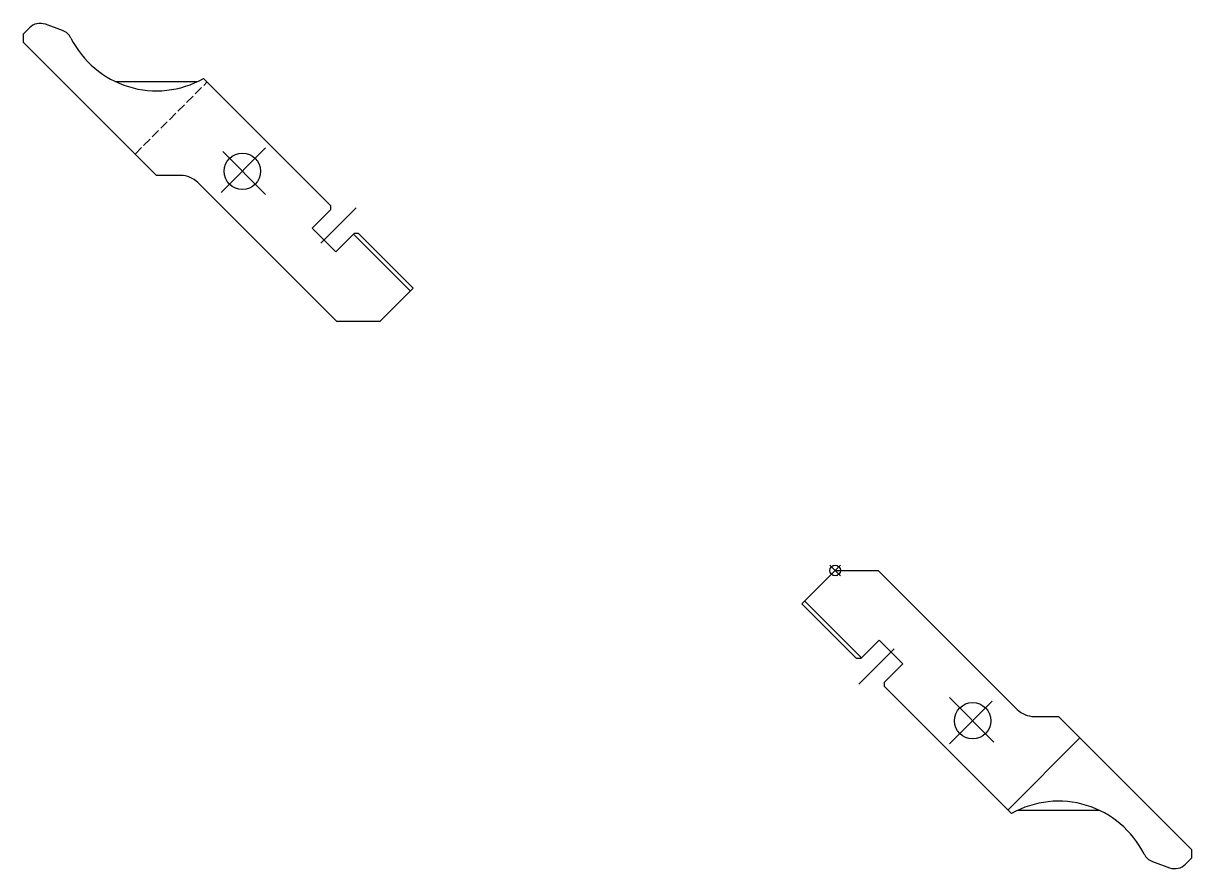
# Model space of a CAD drawing. Extents: x -193 to 192, y 831 to 1109.
import ezdxf

# ---------------------------------------------------------------- set-up
doc = ezdxf.new("R2010")
doc.units = 0
doc.header["$MEASUREMENT"] = 0
doc.linetypes.add('CENTER', pattern=[22, 20, -1, 0, -1])
doc.linetypes.add('DASHED', pattern=[4, 3, -1])
doc.layers.get('0').update_dxf_attribs({"linetype": 'CONTINUOUS'})
doc.layers.add('$PARTREF_BOM', color=7, linetype='CONTINUOUS')
doc.styles.get("Standard").update_dxf_attribs({"font": 'txt.shx', "bigfont": 'chineset.shx'})

# ---------------------------------------------------------------- blocks, each defined once
blk = doc.blocks.new('PARTREF')
at = {"layer": '$PARTREF_BOM', "color": 2}
for p, q in [((-1.75, -1.75), (1.75, 1.75)), ((-1.75, 1.75), (1.75, -1.75))]:
    blk.add_line(p, q, dxfattribs=at)
blk.add_circle((0, 0), 1.75, dxfattribs=at)
at = {"layer": '$PARTREF_BOM', "color": 2, "flags": 1}
for tag, p in [('TAG5', (-16.09, -4.95)), ('TAG10', (-5.65, -5)), ('TAG15', (5.59, -4.74)), ('TAG4', (-16.09, -8.95)), ('TAG9', (-5.65, -9)), ('TAG14', (5.59, -8.74)), ('TAG3', (-16.09, -12.95)), ('TAG8', (-5.65, -13)), ('TAG13', (5.59, -12.74)), ('TAG2', (-16.09, -16.95)), ('TAG7', (-5.65, -17)), ('TAG12', (5.59, -16.74)), ('TAG1', (-16.09, -20.95)), ('TAG6', (-5.65, -21)), ('TAG11', (5.59, -20.74))]:
    blk.add_attdef(tag, p, '', height=2.5, dxfattribs=at)

msp = doc.modelspace()

# ---------------------------------------------------------------- linework, layer by layer
at = {"color": 7, "linetype": 'CONTINUOUS'}
for p, q in [((-190.45, 1107.85), (-192.57, 1105.73)), ((-179.66, 1106.81), (-185.33, 1108.88)), ((-192.57, 1102.9), (-192.57, 1105.73)), ((-192.57, 1102.9), (-148.73, 1059.06)), ((-135.31, 1089.95), (-162.15, 1089.95)), ((-133.29, 1091), (-91.45, 1049.16)), ((-112.79, 1068.13), (-127.47, 1053.44)), ((-140.73, 1059.06), (-148.73, 1059.06)), ((-135.07, 1056.71), (-89.33, 1010.97)), ((-91.45, 1047.74), (-97.46, 1041.73)), ((-91.45, 1049.16), (-91.45, 1047.74)), ((-89.69, 1033.95), (-97.46, 1041.73)), ((-83.68, 1039.96), (-89.69, 1033.95)), ((-83.89, 1039.75), (-65.15, 1021.01)), ((-82.26, 1039.96), (-83.68, 1039.96)), ((-82.26, 1039.96), (-64.23, 1021.93)), ((-64.23, 1021.93), (-75.19, 1010.97)), ((-75.19, 1010.97), (-89.33, 1010.97)), ((63.76, 917.99), (74.72, 928.95)), ((74.72, 928.95), (88.86, 928.95)), ((134.6, 883.21), (88.86, 928.95)), ((81.79, 899.96), (63.76, 917.99)), ((83.41, 900.17), (64.68, 918.91)), ((83.2, 899.96), (89.21, 905.97)), ((96.99, 898.19), (89.21, 905.97)), ((94.16, 903.14), (82.49, 891.47)), ((83.2, 899.96), (81.79, 899.96)), ((90.98, 892.18), (96.99, 898.19)), ((90.98, 890.77), (90.98, 892.18)), ((132.82, 848.93), (90.98, 890.77)), ((112.32, 887.11), (127, 872.42)), ((140.26, 880.87), (148.26, 880.87)), ((192.1, 837.03), (148.26, 880.87)), ((155.33, 873.79), (131.64, 850.11)), ((134.84, 849.97), (161.67, 849.97)), ((192.1, 837.03), (192.1, 834.2)), ((179.18, 833.11), (184.86, 831.04)), ((189.98, 832.08), (192.1, 834.2))]:
    msp.add_line(p, q, dxfattribs=at)
at = {"color": 3, "linetype": 'DASHED'}
msp.add_line((-155.8, 1066.13), (-132.11, 1089.82), dxfattribs=at)
at = {"color": 1, "linetype": 'CENTER'}
for p, q in [((-112.79, 1052.82), (-127.47, 1067.5)), ((-94.64, 1036.78), (-82.97, 1048.45)), ((112.32, 871.8), (127, 886.48))]:
    msp.add_line(p, q, dxfattribs=at)
at = {"color": 7, "linetype": 'CONTINUOUS'}
for centre in [(-120.44, 1060.47), (119.97, 879.45)]:
    msp.add_circle(centre, 6, dxfattribs=at)
for centre, radius, start, end in [((-187.04, 1104.18), 5, 70, 135), ((-181.37, 1102.11), 5, 26.5929, 70), ((-148.73, 1118.45), 31.5, 206.5929, 299.3452), ((-140.73, 1051.06), 8, 45, 90), ((140.26, 888.87), 8, 225, 270), ((148.26, 821.47), 31.5, 26.5929, 119.3452), ((180.89, 837.81), 5, 206.5929, 250), ((186.57, 835.74), 5, 250, 315)]:
    msp.add_arc(centre, radius, start, end, dxfattribs=at)

# ---------------------------------------------------------------- block references
at = {"color": 7}
msp.add_blockref('PARTREF', (74.72, 928.95), dxfattribs=at)

doc.saveas('drawing.dxf')
